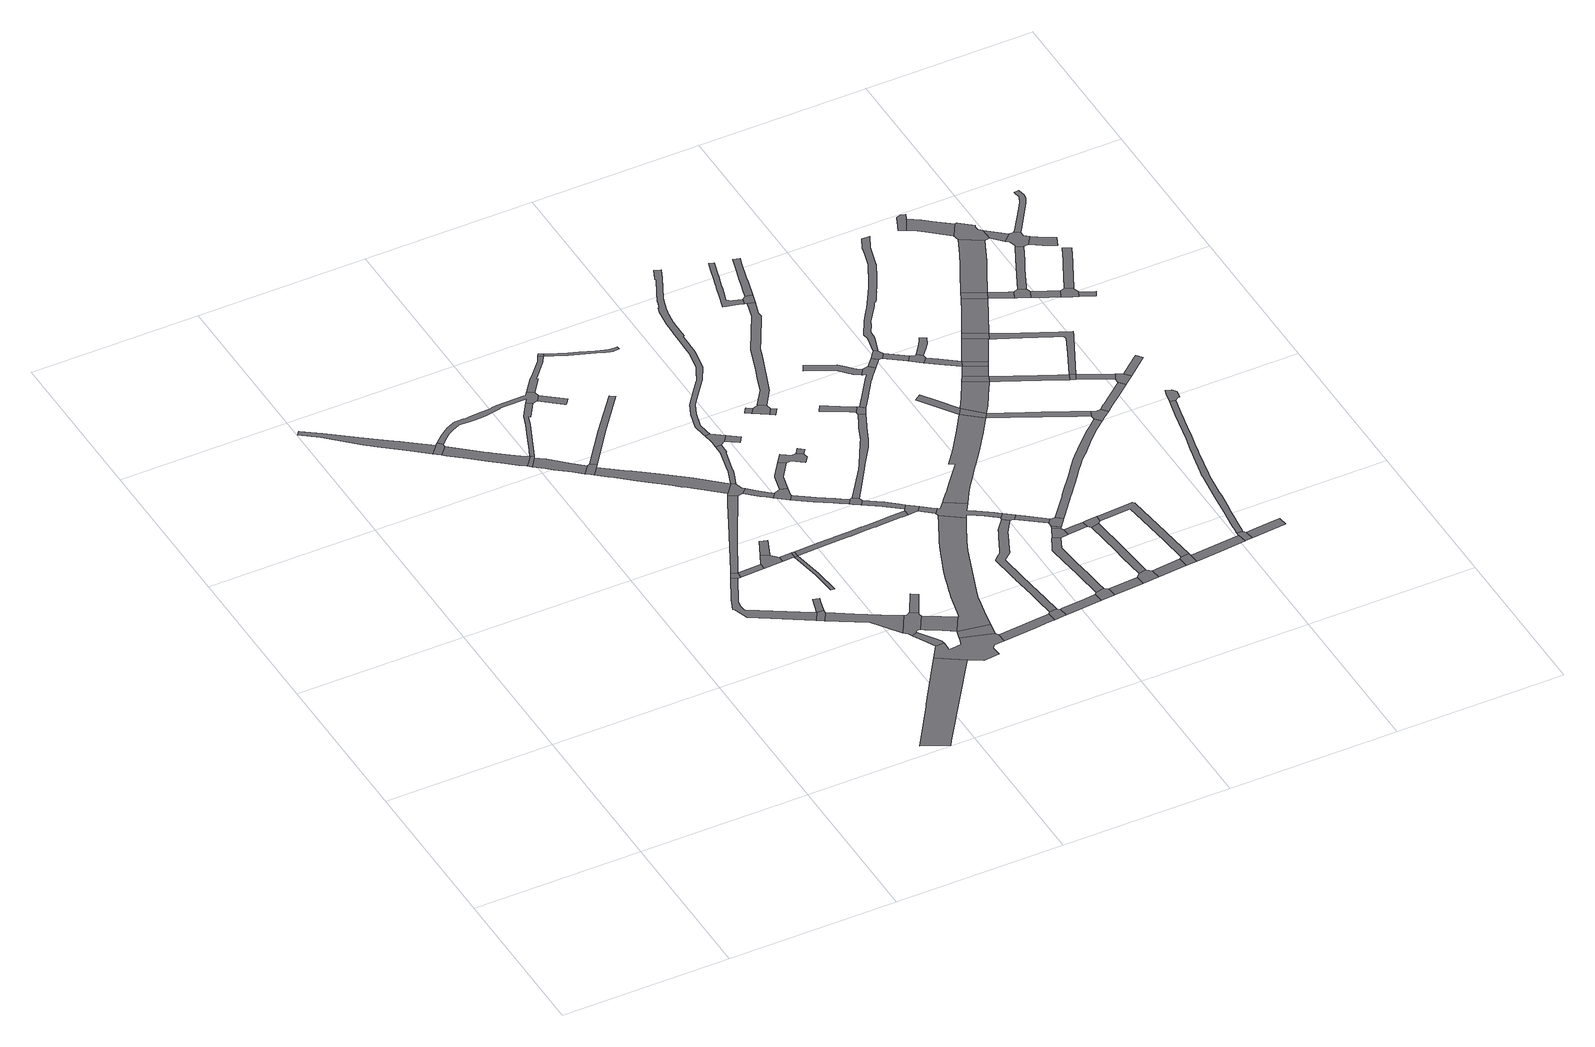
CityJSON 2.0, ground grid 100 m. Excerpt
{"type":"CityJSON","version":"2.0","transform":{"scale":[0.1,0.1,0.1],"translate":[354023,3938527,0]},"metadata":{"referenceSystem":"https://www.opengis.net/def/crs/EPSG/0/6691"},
"CityObjects":{
"road1":{"type":"Road","attributes":{"RoadStructureAttribute.sectionType":"1"},"geometry":[{"type":"MultiSurface","lod":"1","boundaries":[[[0,1,2,3,4,5,6,7,8,9,10,11,12,13,14,15]]]}]},
"road2":{"type":"Road","geometry":[{"type":"MultiSurface","lod":"1","boundaries":[[[15,14,16,17,18,19,20]]]}]},
"road3":{"type":"Road","attributes":{"RoadStructureAttribute.sectionType":"1"},"geometry":[{"type":"MultiSurface","lod":"1","boundaries":[[[21,22,23,24,25,26,27,28,29,30,31,32,33,17,16]]]}]},
"road4":{"type":"Road","geometry":[{"type":"MultiSurface","lod":"1","boundaries":[[[27,34,35,36,37,28]]]}]},
"road5":{"type":"Road","attributes":{"RoadStructureAttribute.sectionType":"1"},"geometry":[{"type":"MultiSurface","lod":"1","boundaries":[[[38,39,40,41,42,43,44,45,46,47,48,49,50,51]]]}]},
"road6":{"type":"Road","attributes":{"RoadStructureAttribute.sectionType":"1"},"geometry":[{"type":"MultiSurface","lod":"1","boundaries":[[[52,53,54,55,56,35,34,57,58,59,60]]]}]},
"road7":{"type":"Road","attributes":{"RoadStructureAttribute.sectionType":"1"},"geometry":[{"type":"MultiSurface","lod":"1","boundaries":[[[19,61,62,63,64,65,66,67,68,69,70,71,72,73,74,75,76,77,78,79,80,81,82,83,84,85,86,87,88,89,90,91,92,93,94,95,96,97,98,99,100,20]]]}]},
"road8":{"type":"Road","geometry":[{"type":"MultiSurface","lod":"1","boundaries":[[[43,101,102,103,44]]]}]},
"road9":{"type":"Road","attributes":{"RoadStructureAttribute.sectionType":"1"},"geometry":[{"type":"MultiSurface","lod":"1","boundaries":[[[104,105,106,107,108,109,110,111,112,113,114,115]]]}]},
"road10":{"type":"Road","geometry":[{"type":"MultiSurface","lod":"1","boundaries":[[[116,117,118,119,120,52,60]]]}]},
"road11":{"type":"Road","attributes":{"RoadStructureAttribute.sectionType":"1"},"geometry":[{"type":"MultiSurface","lod":"1","boundaries":[[[121,122,123,124,125,126,127,128,28,37,129,130,131,132,133,134,77,76]]]}]},
"road12":{"type":"Road","geometry":[{"type":"MultiSurface","lod":"1","boundaries":[[[50,135,136,137,138,139,51]]]}]},
"road13":{"type":"Road","attributes":{"RoadStructureAttribute.sectionType":"1"},"geometry":[{"type":"MultiSurface","lod":"1","boundaries":[[[101,140,141,142,143,102]]]}]},
"road14":{"type":"Road","attributes":{"RoadStructureAttribute.sectionType":"1"},"geometry":[{"type":"MultiSurface","lod":"1","boundaries":[[[139,144,145,146,51]]]}]},
"road15":{"type":"Road","geometry":[{"type":"MultiSurface","lod":"1","boundaries":[[[142,141,147,148,149,150]]]}]},
"road16":{"type":"Road","attributes":{"RoadStructureAttribute.sectionType":"1"},"geometry":[{"type":"MultiSurface","lod":"1","boundaries":[[[136,151,152,153,154,155,156,157,158,159,137]]]}]},
"road17":{"type":"Road","attributes":{"RoadStructureAttribute.sectionType":"1"},"geometry":[{"type":"MultiSurface","lod":"1","boundaries":[[[160,161,162,163,103,102,164,165,166,167]]]}]},
"road18":{"type":"Road","attributes":{"RoadStructureAttribute.sectionType":"1"},"geometry":[{"type":"MultiSurface","lod":"1","boundaries":[[[149,168,169,170,150]]]}]},
"road19":{"type":"Road","attributes":{"RoadStructureAttribute.sectionType":"1"},"geometry":[{"type":"MultiSurface","lod":"1","boundaries":[[[171,172,173,174,175,176,118,117,177,178,179,180,181,182,183,184,185,186,187,188,189,190]]]}]},
"road20":{"type":"Road","attributes":{"RoadStructureAttribute.sectionType":"1"},"geometry":[{"type":"MultiSurface","lod":"1","boundaries":[[[148,147,191,192,193]]]}]},
"road21":{"type":"Road","attributes":{"RoadStructureAttribute.sectionType":"1"},"geometry":[{"type":"MultiSurface","lod":"1","boundaries":[[[194,195,196,197,198,192]]]}]},
"road22":{"type":"Road","geometry":[{"type":"MultiSurface","lod":"1","boundaries":[[[199,200,201,202,79,78]]]}]},
"road23":{"type":"Road","attributes":{"RoadStructureAttribute.sectionType":"1"},"geometry":[{"type":"MultiSurface","lod":"1","boundaries":[[[203,204,205,206,207,120,119]]]}]},
"road24":{"type":"Road","geometry":[{"type":"MultiSurface","lod":"1","boundaries":[[[208,193,192,198,209]]]}]},
"road25":{"type":"Road","attributes":{"RoadStructureAttribute.sectionType":"1"},"geometry":[{"type":"MultiSurface","lod":"1","boundaries":[[[210,211,212,213,214,215,216,217,218]]]}]},
"road26":{"type":"Road","geometry":[{"type":"MultiSurface","lod":"1","boundaries":[[[219,220,221,222,223,224,225,226,227,228,229,155,154,230,210,218]]]}]},
"road27":{"type":"Road","attributes":{"RoadStructureAttribute.sectionType":"1"},"geometry":[{"type":"MultiSurface","lod":"1","boundaries":[[[231,232,233,234,81,80,235,236,237,238,239]]]}]},
"road28":{"type":"Road","geometry":[{"type":"MultiSurface","lod":"1","boundaries":[[[110,109,240,241,242,243,244,245,246,247,248,249,250,251,252,253,254,255,256,213,212]]]}]},
"road29":{"type":"Road","attributes":{"RoadStructureAttribute.sectionType":"1"},"geometry":[{"type":"MultiSurface","lod":"1","boundaries":[[[257,258,224,223,259,260,261,262]]]}]},
"road30":{"type":"Road","geometry":[{"type":"MultiSurface","lod":"1","boundaries":[[[263,264,265,266,267,190,189,160,167,268]]]}]},
"road31":{"type":"Road","attributes":{"RoadStructureAttribute.sectionType":"1"},"geometry":[{"type":"MultiSurface","lod":"1","boundaries":[[[269,270,271,227,226]]]}]},
"road32":{"type":"Road","geometry":[{"type":"MultiSurface","lod":"1","boundaries":[[[272,273,274,231,239]]]}]},
"road33":{"type":"Road","attributes":{"RoadStructureAttribute.sectionType":"1"},"geometry":[{"type":"MultiSurface","lod":"1","boundaries":[[[275,276,277,278,279,280,281,282,263,268]]]}]},
"road34":{"type":"Road","geometry":[{"type":"MultiSurface","lod":"1","boundaries":[[[283,284,249,248,285]]]}]},
"road35":{"type":"Road","attributes":{"RoadStructureAttribute.sectionType":"1"},"geometry":[{"type":"MultiSurface","lod":"1","boundaries":[[[267,286,287,288,289,290,291,292,293,294,295,296,297,190]]]}]},
"road36":{"type":"Road","geometry":[{"type":"MultiSurface","lod":"1","boundaries":[[[298,299,300,280,279,301,302]]]}]},
"road37":{"type":"Road","attributes":{"RoadStructureAttribute.sectionType":"1"},"geometry":[{"type":"MultiSurface","lod":"1","boundaries":[[[198,303,304,305,306,307,308,309,310,311,312,313,314,315,316,317,318,319,320,321,322,323,324,325,326,327,209]]]}]},
"road38":{"type":"Road","attributes":{"RoadStructureAttribute.sectionType":"1"},"geometry":[{"type":"MultiSurface","lod":"1","boundaries":[[[328,329,330,331,332,333,334,335,336,337,338,339,340,341,342,343,344,345,346,347,348,349,273,272]]]}]},
"road39":{"type":"Road","geometry":[{"type":"MultiSurface","lod":"1","boundaries":[[[350,351,352,353,293,292,354,355]]]}]},
"road40":{"type":"Road","attributes":{"RoadStructureAttribute.sectionType":"1"},"geometry":[{"type":"MultiSurface","lod":"1","boundaries":[[[356,357,358,359,360,361,362,363,364,300,299]]]}]},
"road41":{"type":"Road","attributes":{"RoadStructureAttribute.sectionType":"1"},"geometry":[{"type":"MultiSurface","lod":"1","boundaries":[[[365,366,367,368,369,370,302,301,371,372,373,374,375,376,377]]]}]},
"road42":{"type":"Road","attributes":{"RoadStructureAttribute.sectionType":"1"},"geometry":[{"type":"MultiSurface","lod":"1","boundaries":[[[354,378,379,355]]]}]},
"road43":{"type":"Road","attributes":{"RoadStructureAttribute.sectionType":"1"},"geometry":[{"type":"MultiSurface","lod":"1","boundaries":[[[380,381,382,383,384,385,386,387,388,247,246]]]}]},
"road44":{"type":"Road","attributes":{"RoadStructureAttribute.sectionType":"1"},"geometry":[{"type":"MultiSurface","lod":"1","boundaries":[[[283,285,389,390,391,392,393,394,395,396,397,398,399,400,401,402,403,404,405,406,407,408,409,410,411,412,413,414,415,416,417,418,419,420,421,422,423,424,425,426,427,428,257,262]]]}]},
"road45":{"type":"Road","geometry":[{"type":"MultiSurface","lod":"1","boundaries":[[[429,430,431,432,433,365,377]]]}]},
"road46":{"type":"Road","attributes":{"RoadStructureAttribute.sectionType":"1"},"geometry":[{"type":"MultiSurface","lod":"1","boundaries":[[[434,435,436,437,359,358,438,439,440]]]}]},
"road47":{"type":"Road","attributes":{"RoadStructureAttribute.sectionType":"1"},"geometry":[{"type":"MultiSurface","lod":"1","boundaries":[[[434,441,442,435]]]}]},
"road48":{"type":"Road","attributes":{"RoadStructureAttribute.sectionType":"1"},"geometry":[{"type":"MultiSurface","lod":"1","boundaries":[[[443,444,445,446,447,448,449,431,430]]]}]},
"road49":{"type":"Road","geometry":[{"type":"MultiSurface","lod":"1","boundaries":[[[383,450,451,452,453,384]]]}]},
"road50":{"type":"Road","attributes":{"RoadStructureAttribute.sectionType":"1"},"geometry":[{"type":"MultiSurface","lod":"1","boundaries":[[[454,455,456,457,458]]]}]},
"road51":{"type":"Road","geometry":[{"type":"MultiSurface","lod":"1","boundaries":[[[459,460,461,462,454,458,463]]]}]},
"road52":{"type":"Road","geometry":[{"type":"MultiSurface","lod":"1","boundaries":[[[446,445,316,315,464,465]]]}]},
"road53":{"type":"Road","attributes":{"RoadStructureAttribute.sectionType":"1"},"geometry":[{"type":"MultiSurface","lod":"1","boundaries":[[[466,467,468,469,470,471,472,473,474,475,476,477,478,479,480,481,482,483,484,485,486,487,488,489,490,491,492,493,494,495,496,497,351,350,498,499,500,501,502,503,504,505,506,507,508,509,510,511,512,513,514,515,516,517,518,519,520,521,522]]]}]},
"road54":{"type":"Road","attributes":{"RoadStructureAttribute.sectionType":"1"},"geometry":[{"type":"MultiSurface","lod":"1","boundaries":[[[523,524,525,459,463]]]}]},
"road55":{"type":"Road","attributes":{"RoadStructureAttribute.sectionType":"1"},"geometry":[{"type":"MultiSurface","lod":"1","boundaries":[[[464,526,527,528,465]]]}]},
"road56":{"type":"Road","attributes":{"RoadStructureAttribute.sectionType":"1"},"geometry":[{"type":"MultiSurface","lod":"1","boundaries":[[[529,530,451,450,531,532,533]]]}]},
"road57":{"type":"Road","attributes":{"RoadStructureAttribute.sectionType":"1"},"geometry":[{"type":"MultiSurface","lod":"1","boundaries":[[[534,535,536,537,538,539,540,541,542,543,544,545,546,547,548,549,550,551,453,452,552,553,554,555,556,557,558,559,560,561,562,563]]]}]},
"road58":{"type":"Road","attributes":{"RoadStructureAttribute.sectionType":"1"},"geometry":[{"type":"MultiSurface","lod":"1","boundaries":[[[564,565,566,567,568,569,570,571,572,573,574,575,576,577,578,579,580,581,582,583,584,585,433,432]]]}]},
"road59":{"type":"Road","geometry":[{"type":"MultiSurface","lod":"1","boundaries":[[[586,587,588,527,526,404,403,589,590,591,592,593,594,595,596,597,598,599,600,601,602]]]}]},
"road60":{"type":"Road","geometry":[{"type":"MultiSurface","lod":"1","boundaries":[[[603,604,605,533,532,606]]]}]},
"road61":{"type":"Road","attributes":{"RoadStructureAttribute.sectionType":"1"},"geometry":[{"type":"MultiSurface","lod":"1","boundaries":[[[604,607,608,609,610,611,612,613,614,615,616,617,618,619,620,621,605]]]}]},
"road62":{"type":"Road","attributes":{"RoadStructureAttribute.sectionType":"1"},"geometry":[{"type":"MultiSurface","lod":"1","boundaries":[[[622,623,624,625,626,627,628]]]}]},
"road63":{"type":"Road","attributes":{"RoadStructureAttribute.sectionType":"1"},"geometry":[{"type":"MultiSurface","lod":"1","boundaries":[[[629,630,631,632,633,634,635,636,637,638,639,640,641,642,643,644,461,460]]]}]},
"road64":{"type":"Road","geometry":[{"type":"MultiSurface","lod":"1","boundaries":[[[562,645,646,598,597,563]]]}]},
"road65":{"type":"Road","attributes":{"RoadStructureAttribute.sectionType":"1"},"geometry":[{"type":"MultiSurface","lod":"1","boundaries":[[[647,603,606,648]]]}]},
"road66":{"type":"Road","geometry":[{"type":"MultiSurface","lod":"1","boundaries":[[[576,575,649,650,651,652,622,628]]]}]},
"road67":{"type":"Road","attributes":{"RoadStructureAttribute.sectionType":"1"},"geometry":[{"type":"MultiSurface","lod":"1","boundaries":[[[645,653,654,655,656,646]]]}]},
"road68":{"type":"Road","geometry":[{"type":"MultiSurface","lod":"1","boundaries":[[[614,613,657,658,659,660]]]}]},
"road69":{"type":"Road","attributes":{"RoadStructureAttribute.sectionType":"1"},"geometry":[{"type":"MultiSurface","lod":"1","boundaries":[[[661,660,659,662]]]}]},
"road70":{"type":"Road","geometry":[{"type":"MultiSurface","lod":"1","boundaries":[[[663,664,665,655,654,661,662]]]}]},
"road71":{"type":"Road","attributes":{"RoadStructureAttribute.sectionType":"1"},"geometry":[{"type":"MultiSurface","lod":"1","boundaries":[[[666,667,668,669,670,671,672,673,674,675,587,586,676,677,678,679,680,681,682,683,684,685,686]]]}]},
"road72":{"type":"Road","geometry":[{"type":"MultiSurface","lod":"1","boundaries":[[[687,688,689,647,648,690]]]}]},
"road73":{"type":"Road","attributes":{"RoadStructureAttribute.sectionType":"1"},"geometry":[{"type":"MultiSurface","lod":"1","boundaries":[[[691,692,658,657,693,694]]]}]},
"road74":{"type":"Road","attributes":{"RoadStructureAttribute.sectionType":"1"},"geometry":[{"type":"MultiSurface","lod":"1","boundaries":[[[695,696,697,698,699,700,701,702,703,704,705,706,707,708,709,710]]]}]},
"road75":{"type":"Road","attributes":{"RoadStructureAttribute.sectionType":"1"},"geometry":[{"type":"MultiSurface","lod":"1","boundaries":[[[711,712,713,714,715,716,717,652,651,718,719,720,721,722,723,724,725,695,710]]]}]},
"road76":{"type":"Road","attributes":{"RoadStructureAttribute.sectionType":"1"},"geometry":[{"type":"MultiSurface","lod":"1","boundaries":[[[726,727,689,688,728,729,730,731]]]}]},
"road77":{"type":"Road","attributes":{"RoadStructureAttribute.sectionType":"1"},"geometry":[{"type":"MultiSurface","lod":"1","boundaries":[[[732,733,734,735,736,737,738,739,740,741,742,743,744,745,746,747,748,749,750,751,752,753,754,755,756,757,758,759,760]]]}]},
"road78":{"type":"Road","geometry":[{"type":"MultiSurface","lod":"1","boundaries":[[[761,638,637,762,763,764,748,747]]]}]},
"road79":{"type":"Road","geometry":[{"type":"MultiSurface","lod":"1","boundaries":[[[731,730,765,766,767,691,694]]]}]},
"road80":{"type":"Road","attributes":{"RoadStructureAttribute.sectionType":"1"},"geometry":[{"type":"MultiSurface","lod":"1","boundaries":[[[768,769,687,690]]]}]},
"road81":{"type":"Road","geometry":[{"type":"MultiSurface","lod":"1","boundaries":[[[770,771,725,724,772]]]}]},
"road82":{"type":"Road","attributes":{"RoadStructureAttribute.sectionType":"1"},"geometry":[{"type":"MultiSurface","lod":"1","boundaries":[[[773,774,775,776,777,686]]]}]},
"road83":{"type":"Road","attributes":{"RoadStructureAttribute.sectionType":"1"},"geometry":[{"type":"MultiSurface","lod":"1","boundaries":[[[778,779,780,781,782,783,784,764,763,785,786,787,788,789]]]}]},
"road84":{"type":"Road","attributes":{"RoadStructureAttribute.sectionType":"1"},"geometry":[{"type":"MultiSurface","lod":"1","boundaries":[[[790,791,792,793,794,795,796,797,798,799,800,801,802,766,765]]]}]},
"road85":{"type":"Road","geometry":[{"type":"MultiSurface","lod":"1","boundaries":[[[796,795,769,768,803,804]]]}]},
"road86":{"type":"Road","geometry":[{"type":"MultiSurface","lod":"1","boundaries":[[[805,806,770,772,807,808,809,810,811]]]}]},
"road87":{"type":"Road","geometry":[{"type":"MultiSurface","lod":"1","boundaries":[[[773,686,685,812]]]}]},
"road88":{"type":"Road","attributes":{"RoadStructureAttribute.sectionType":"1"},"geometry":[{"type":"MultiSurface","lod":"1","boundaries":[[[813,814,808,807]]]}]},
"road89":{"type":"Road","attributes":{"RoadStructureAttribute.sectionType":"1"},"geometry":[{"type":"MultiSurface","lod":"1","boundaries":[[[663,815,816,817,818,819,820,821,822,823,824,825,826,827,828,829,830,831,832,833,834,835,836,837,838,839,840,841,842,843,844,664]]]}]},
"road90":{"type":"Road","geometry":[{"type":"MultiSurface","lod":"1","boundaries":[[[845,846,847,848,814,813,849]]]}]},
"road91":{"type":"Road","attributes":{"RoadStructureAttribute.sectionType":"1"},"geometry":[{"type":"MultiSurface","lod":"1","boundaries":[[[812,850,851,852,853,854,855,856,857,858,859,860,773]]]}]},
"road92":{"type":"Road","attributes":{"RoadStructureAttribute.sectionType":"1"},"geometry":[{"type":"MultiSurface","lod":"1","boundaries":[[[803,861,862,863,864,804]]]}]},
"road93":{"type":"Road","attributes":{"RoadStructureAttribute.sectionType":"1"},"geometry":[{"type":"MultiSurface","lod":"1","boundaries":[[[849,865,866,867,868,845]]]}]},
"road94":{"type":"Road","geometry":[{"type":"MultiSurface","lod":"1","boundaries":[[[869,870,871,872,873,874,847,846]]]}]},
"road95":{"type":"Road","geometry":[{"type":"MultiSurface","lod":"1","boundaries":[[[875,876,877,854,853,878,879]]]}]},
"road96":{"type":"Road","attributes":{"RoadStructureAttribute.sectionType":"1"},"geometry":[{"type":"MultiSurface","lod":"1","boundaries":[[[685,880,881,882,883,884,885,886,887,888,889,890,891,812]]]}]},
"road97":{"type":"Road","attributes":{"RoadStructureAttribute.sectionType":"1"},"geometry":[{"type":"MultiSurface","lod":"1","boundaries":[[[892,893,894,895,866,896,897,898,875,879]]]}]},
"road98":{"type":"Road","geometry":[{"type":"MultiSurface","lod":"1","boundaries":[[[899,867,866,895]]]}]},
"road99":{"type":"Road","attributes":{"RoadStructureAttribute.sectionType":"1"},"geometry":[{"type":"MultiSurface","lod":"1","boundaries":[[[900,901,902,903,904,905,906,907,908,909,910,911,912,913,914,915,916,917,918,919,920,921,922,923,924,925,926,927,928,929,930,931,932,933,805,811]]]}]},
"road100":{"type":"Road","geometry":[{"type":"MultiSurface","lod":"1","boundaries":[[[862,934,935,936,937,938,863]]]}]},
"road101":{"type":"Road","attributes":{"RoadStructureAttribute.sectionType":"1"},"geometry":[{"type":"MultiSurface","lod":"1","boundaries":[[[939,940,941,867,899,942,943,944,945,946]]]}]},
"road102":{"type":"Road","attributes":{"RoadStructureAttribute.sectionType":"1"},"geometry":[{"type":"MultiSurface","lod":"1","boundaries":[[[947,948,878,853,949,950,951,952,953]]]}]},
"road103":{"type":"Road","attributes":{"RoadStructureAttribute.sectionType":"1"},"geometry":[{"type":"MultiSurface","lod":"1","boundaries":[[[954,955,936,935,956,957]]]}]},
"road104":{"type":"Road","geometry":[{"type":"MultiSurface","lod":"1","boundaries":[[[945,958,959,960,961,946]]]}]},
"road105":{"type":"Road","geometry":[{"type":"MultiSurface","lod":"1","boundaries":[[[883,830,829,962,963,964,965,966,884]]]}]},
"road106":{"type":"Road","attributes":{"RoadStructureAttribute.sectionType":"1"},"geometry":[{"type":"MultiSurface","lod":"1","boundaries":[[[967,968,969,970,971,972,973,974,975,976,977,978,979,980,981,938,937,982,983,984,985,986,987,988,989,990,991,992,993,994,995,996,997,998,999,1000,1001]]]}]},
"road107":{"type":"Road","attributes":{"RoadStructureAttribute.sectionType":"1"},"geometry":[{"type":"MultiSurface","lod":"1","boundaries":[[[1002,1003,1004,1005,1006,960,959]]]}]},
"road108":{"type":"Road","geometry":[{"type":"MultiSurface","lod":"1","boundaries":[[[1007,1008,952,1009,1010,1011]]]}]},
"road109":{"type":"Road","attributes":{"RoadStructureAttribute.sectionType":"1"},"geometry":[{"type":"MultiSurface","lod":"1","boundaries":[[[1012,1013,1014,965,964,1015,1016,1017,1018]]]}]},
"road110":{"type":"Road","attributes":{"RoadStructureAttribute.sectionType":"1"},"geometry":[{"type":"MultiSurface","lod":"1","boundaries":[[[958,1019,1020,1021,1022,1023,1024,1008,1007,1025,1026,1027,1028,1029,1030,959]]]}]},
"road111":{"type":"Road","attributes":{"RoadStructureAttribute.sectionType":"1"},"geometry":[{"type":"MultiSurface","lod":"1","boundaries":[[[1031,1007,1011,1032,1033,1034]]]}]},
"road112":{"type":"Road","geometry":[{"type":"MultiSurface","lod":"1","boundaries":[[[1002,1035,1036,1037,1003]]]}]},
"road113":{"type":"Road","geometry":[{"type":"MultiSurface","lod":"1","boundaries":[[[1017,1038,1039,1040,1041,1042,1034,1033,1018]]]}]},
"road114":{"type":"Road","attributes":{"RoadStructureAttribute.sectionType":"1"},"geometry":[{"type":"MultiSurface","lod":"1","boundaries":[[[1043,1044,1045,1046,1047,1048,1049,1035,1002]]]}]},
"road115":{"type":"Road","geometry":[{"type":"MultiSurface","lod":"1","boundaries":[[[1050,1051,1052,1053,1054,1055,1056]]]}]},
"road116":{"type":"Road","attributes":{"RoadStructureAttribute.sectionType":"1"},"geometry":[{"type":"MultiSurface","lod":"1","boundaries":[[[1035,1057,1058,1059,1060,1061,1062,1063,1064,1065,1066,1067,1068,1036]]]}]},
"road117":{"type":"Road","geometry":[{"type":"MultiSurface","lod":"1","boundaries":[[[1069,967,1001,1070,1071,1072,1073,1074]]]}]},
"road118":{"type":"Road","geometry":[{"type":"MultiSurface","lod":"1","boundaries":[[[1046,1045,1075,1076,1077,1078,1079,1080]]]}]},
"road119":{"type":"Road","geometry":[{"type":"MultiSurface","lod":"1","boundaries":[[[1081,1082,1041,1040,1083,1084,1085,1086]]]}]},
"road120":{"type":"Road","attributes":{"RoadStructureAttribute.sectionType":"1"},"geometry":[{"type":"MultiSurface","lod":"1","boundaries":[[[1087,1088,1089,1090,1091,1092,1093,1094,1095,1096,1053,1052]]]}]},
"road121":{"type":"Road","attributes":{"RoadStructureAttribute.sectionType":"1"},"geometry":[{"type":"MultiSurface","lod":"1","boundaries":[[[1097,1098,1099,1100,1101,1102,1078,1077]]]}]},
"road122":{"type":"Road","attributes":{"RoadStructureAttribute.sectionType":"1"},"geometry":[{"type":"MultiSurface","lod":"1","boundaries":[[[1079,1103,1104,1105,1106,1107,1108,1109,1110,1111,1112,1080]]]}]},
"road123":{"type":"Road","geometry":[{"type":"MultiSurface","lod":"1","boundaries":[[[1113,1093,1092,1061,1060,1114,1115,1116,1117,1118,1119,1120,1121,1122,1123,1124,1125,1126,1127,1128,1129]]]}]},
"road124":{"type":"Road","geometry":[{"type":"MultiSurface","lod":"1","boundaries":[[[1130,1131,1132,1133,1134,1135,1136,1137,1100,1099]]]}]},
"road125":{"type":"Road","attributes":{"RoadStructureAttribute.sectionType":"1"},"geometry":[{"type":"MultiSurface","lod":"1","boundaries":[[[1138,1139,1140,1141,1133,1132]]]}]},
"road126":{"type":"Road","attributes":{"RoadStructureAttribute.sectionType":"1"},"geometry":[{"type":"MultiSurface","lod":"1","boundaries":[[[1142,1143,1116,1115,1144]]]}]},
"road127":{"type":"Road","geometry":[{"type":"MultiSurface","lod":"1","boundaries":[[[1145,1146,1147,1148,1149,1150,1142,1144,1151,1152,1108,1107]]]}]},
"road128":{"type":"Road","attributes":{"RoadStructureAttribute.sectionType":"1"},"geometry":[{"type":"MultiSurface","lod":"1","boundaries":[[[1153,1154,1155,1156,1157,1158,1159,1160,1161,1136,1135]]]}]},
"road129":{"type":"Road","attributes":{"RoadStructureAttribute.sectionType":"1"},"geometry":[{"type":"MultiSurface","lod":"1","boundaries":[[[1162,1163,1164,1165,1146,1145,1166,1167,1168,1169,1170,1171]]]}]},
"road130":{"type":"Road","attributes":{"RoadStructureAttribute.sectionType":"1"},"geometry":[{"type":"MultiSurface","lod":"1","boundaries":[[[1149,1172,1173,1174,1175,1176,1177,1178,1179,1180,1181,1182,1150]]]}]}
},
"vertices":[
[494,3557,0],[457,3585,0],[452,3589,0],[406,3624,0],[280,3718,0],[240,3748,0],[125,3834,0],[24,3909,0],[5,3884,0],[106,3808,0],[274,3651,0],[335,3601,0],[438,3516,0],[489,3474,0],[564,3412,0],[611,3468,0],
[601,3382,0],[648,3437,0],[648,3452,0],[648,3456,0],[626,3482,0],
[622,3365,0],[709,3293,0],[754,3256,0],[797,3221,0],[865,3164,0],[924,3116,0],[958,3089,0],[1009,3151,0],[964,3182,0],[918,3213,0],[842,3273,0],[831,3283,0],[807,3303,0],
[978,3072,0],[1024,3132,0],[1026,3137,0],[1029,3142,0],
[1733,1315,0],[1420,1505,0],[1417,1513,0],[1415,1540,0],[1421,1575,0],[1509,1750,0],[1477,1767,0],[1398,1614,0],[1364,1535,0],[1373,1532,0],[1402,1441,0],[1511,1373,0],[1713,1249,0],[1748,1306,0],
[1239,2943,0],[1189,2986,0],[1173,3001,0],[1074,3093,0],[1066,3100,0],[1035,3025,0],[1069,2997,0],[1147,2933,0],[1197,2892,0],
[692,3495,0],[718,3516,0],[752,3537,0],[799,3558,0],[838,3556,0],[850,3556,0],[876,3556,0],[893,3556,0],[942,3557,0],[957,3559,0],[1051,3573,0],[1051,3578,0],[1053,3578,0],[1084,3579,0],[1215,3582,0],[1196,3555,0],[1227,3533,0],[1257,3538,0],[1281,3576,0],[1277,3606,0],[1243,3633,0],[1224,3609,0],[1214,3609,0],[1050,3607,0],[1022,3603,0],[1013,3601,0],[963,3598,0],[946,3597,0],[884,3591,0],[871,3590,0],[863,3590,0],[855,3590,0],[841,3591,0],[816,3591,0],[790,3592,0],[757,3578,0],[742,3570,0],[736,3568,0],[698,3543,0],[673,3522,0],
[1527,1749,0],[1529,1788,0],[1496,1804,0],
[1859,4,0],[1882,37,0],[2111,364,0],[2244,553,0],[2256,569,0],[2267,585,0],[2119,684,0],[1934,409,0],[1906,366,0],[1896,351,0],[1824,243,0],[1713,76,0],
[1225,2869,0],[1237,2859,0],[1275,2905,0],[1293,2929,0],[1258,2949,0],
[1148,3484,0],[1135,3465,0],[1122,3428,0],[1110,3395,0],[1084,3331,0],[1051,3254,0],[1042,3232,0],[1012,3160,0],[1057,3207,0],[1068,3232,0],[1134,3386,0],[1148,3430,0],[1154,3448,0],[1165,3441,0],
[1733,1237,0],[1752,1225,0],[1787,1283,0],[1787,1290,0],[1788,1301,0],
[1558,1750,0],[1672,1756,0],[1670,1794,0],[1540,1789,0],
[1808,1383,0],[1814,1400,0],[1780,1411,0],
[1785,1761,0],[1783,1798,0],[1751,1837,0],[1703,1860,0],
[1960,1101,0],[2001,1040,0],[2017,1018,0],[2070,943,0],[2143,1069,0],[2037,1130,0],[2032,1133,0],[1975,1166,0],[1913,1202,0],
[1781,2375,0],[1750,2315,0],[1680,2172,0],[1508,1826,0],[1657,2036,0],[1707,2127,0],[1784,2270,0],[1828,2351,0],
[1753,1846,0],[1795,1951,0],[1753,1964,0],
[1689,2594,0],[1548,2705,0],[1428,2795,0],[1393,2819,0],[1352,2850,0],[1292,2894,0],[1295,2812,0],[1306,2802,0],[1376,2745,0],[1417,2710,0],[1480,2658,0],[1518,2627,0],[1519,2625,0],[1565,2587,0],[1600,2557,0],[1612,2547,0],[1681,2487,0],[1734,2442,0],[1790,2393,0],[1840,2455,0],
[1841,1764,0],[1858,1762,0],[1857,1802,0],
[1888,1582,0],[1899,1434,0],[1922,1434,0],[1908,1586,0],[1878,1765,0],
[1373,3447,0],[1379,3442,0],[1384,3448,0],[1407,3478,0],
[1454,3145,0],[1640,3377,0],[1614,3397,0],[1427,3170,0],[1268,2962,0],
[1864,1802,0],[1877,1802,0],
[2107,897,0],[2138,837,0],[2173,766,0],[2225,766,0],[2225,770,0],[2221,787,0],[2203,815,0],[2158,885,0],[2137,913,0],
[2137,918,0],[2142,922,0],[2154,927,0],[2162,926,0],[2164,924,0],[2223,1022,0],[2219,1042,0],[2223,1049,0],[2179,1072,0],[2164,1066,0],[2154,1063,0],[2094,921,0],
[1432,3862,0],[1412,3826,0],[1341,3749,0],[1309,3715,0],[1346,3697,0],[1338,3704,0],[1349,3716,0],[1434,3810,0],[1457,3848,0],
[2344,540,0],[2441,549,0],[2441,555,0],[2436,609,0],[2452,629,0],[2468,631,0],[2515,635,0],[2510,690,0],[2502,711,0],[2316,767,0],[2313,757,0],[2300,714,0],[2250,709,0],[2225,706,0],[2223,709,0],[2223,718,0],[2225,748,0],
[2390,923,0],[2311,970,0],[2188,910,0],[2230,885,0],[2303,840,0],[2331,823,0],
[1890,2385,0],[1877,2398,0],[1874,2409,0],[1864,2437,0],[1867,2446,0],[1861,2355,0],
[2294,1186,0],[2256,1211,0],[2186,1084,0],
[1459,3847,0],[1467,3866,0],[1442,3880,0],
[1918,2303,0],[1932,2292,0],[1935,2289,0],[1960,2270,0],[1986,2249,0],[2010,2279,0],[1943,2334,0],[1920,2356,0],
[2331,817,0],[2330,815,0],[2515,786,0],
[1891,2511,0],[1903,2546,0],[1905,2554,0],[1909,2570,0],[1940,2699,0],[1947,2697,0],[1948,2764,0],[1914,2764,0],[1914,2740,0],[1913,2702,0],[1880,2568,0],[1877,2553,0],
[2079,2224,0],[2092,2281,0],[2048,2292,0],[2057,2191,0],[2079,2222,0],
[1923,1767,0],[2035,1772,0],[2118,1776,0],[2177,1776,0],[2208,1777,0],[2275,1780,0],[2342,1783,0],[2349,1783,0],[2356,1783,0],[2369,1784,0],[2513,1790,0],[2518,1790,0],[2552,1791,0],[2551,1827,0],[2473,1824,0],[2388,1821,0],[2348,1820,0],[2290,1817,0],[2285,1817,0],[2207,1814,0],[2120,1811,0],[2118,1811,0],[2080,1810,0],[2028,1808,0],[1901,1803,0],
[1508,3826,0],[1579,3795,0],[1634,3773,0],[1718,3741,0],[1764,3724,0],[1787,3716,0],[1799,3713,0],[1804,3713,0],[1810,3712,0],[1826,3713,0],[1841,3715,0],[1839,3735,0],[1824,3733,0],[1812,3733,0],[1810,3732,0],[1803,3733,0],[1792,3736,0],[1771,3743,0],[1725,3759,0],[1641,3791,0],[1587,3814,0],[1491,3855,0],
[1935,2871,0],[1906,2867,0],[1913,2813,0],[1915,2801,0],[1976,2780,0],[2005,2820,0],
[2114,2377,0],[2127,2393,0],[2182,2469,0],[2145,2496,0],[2119,2461,0],[2113,2452,0],[2079,2406,0],[2073,2396,0],[2068,2375,0],
[2338,2045,0],[2299,2073,0],[2273,2091,0],[2185,2145,0],[2161,2162,0],[2083,2219,0],[2108,2155,0],[2134,2137,0],[2161,2118,0],[2250,2061,0],[2251,2060,0],[2275,2043,0],[2317,2015,0],
[2045,2734,0],[2072,2771,0],
[2711,651,0],[2797,659,0],[2799,659,0],[2831,662,0],[2827,718,0],[2800,716,0],[2798,716,0],[2745,711,0],[2625,700,0],
[2521,821,0],[2533,894,0],[2533,897,0],[2548,963,0],[2561,1020,0],[2592,1107,0],[2618,1182,0],[2659,1291,0],[2691,1378,0],[2725,1455,0],[2737,1480,0],[2764,1535,0],[2809,1619,0],[2811,1623,0],[2812,1625,0],[2691,1712,0],[2684,1697,0],[2668,1665,0],[2661,1649,0],[2644,1617,0],[2621,1571,0],[2598,1524,0],[2577,1479,0],[2576,1478,0],[2556,1430,0],[2536,1383,0],[2517,1335,0],[2499,1287,0],[2482,1239,0],[2474,1213,0],[2469,1198,0],[2467,1189,0],[2452,1145,0],[2451,1140,0],[2447,1125,0],[2437,1091,0],[2424,1042,0],[2412,991,0],[2401,941,0],[2396,919,0],
[2336,2002,0],[2370,1978,0],[2391,2008,0],[2387,2032,0],[2356,2050,0],
[2298,2492,0],[2266,2516,0],[2236,2512,0],[2185,2550,0],[2212,2473,0],[2275,2425,0],[2302,2462,0],
[2321,2523,0],[2289,2547,0],
[2465,1914,0],[2483,1901,0],[2559,1841,0],[2577,1871,0],[2550,1895,0],[2488,1942,0],[2484,1945,0],
[2903,668,0],[2898,726,0],[2883,738,0],[2838,730,0],
[2236,2951,0],[2204,2972,0],[2198,2964,0],[2181,2939,0],[2213,2918,0],
[2319,2907,0],[2312,2937,0],[2271,2965,0],[2265,2957,0],[2291,2865,0],
[2611,1793,0],[2636,1824,0],
[2307,4202,0],[2280,4140,0],[2279,4138,0],[2276,4131,0],[2281,4129,0],[2233,4029,0],[2204,3971,0],[2198,3949,0],[2191,3927,0],[2188,3916,0],[2182,3919,0],[2171,3884,0],[2157,3776,0],[2156,3709,0],[2156,3704,0],[2154,3633,0],[2154,3616,0],[2152,3554,0],[2151,3509,0],[2130,3390,0],[2115,3364,0],[2083,3295,0],[2077,3287,0],[2003,3194,0],[1992,3180,0],[1965,3146,0],[1962,3143,0],[1957,3136,0],[1922,3059,0],[1908,3005,0],[1896,2959,0],[1905,2879,0],[1932,2901,0],[1925,2957,0],[1949,3049,0],[1980,3118,0],[2012,3159,0],[2103,3274,0],[2107,3279,0],[2162,3378,0],[2174,3446,0],[2186,3506,0],[2188,3616,0],[2189,3651,0],[2195,3649,0],[2196,3725,0],[2197,3771,0],[2197,3773,0],[2197,3775,0],[2207,3845,0],[2209,3862,0],[2215,3888,0],[2223,3916,0],[2236,3958,0],[2244,3975,0],[2316,4123,0],[2344,4186,0],
[2296,2861,0],[2318,2847,0],[2346,2889,0],
[2687,1731,0],[2712,1763,0],[2685,1785,0],
[3033,738,0],[2916,727,0],[2913,669,0],[3124,687,0],[3119,746,0],
[2916,1456,0],[2905,1434,0],[2890,1404,0],[2841,1300,0],[2830,1281,0],[2807,1263,0],[2806,1262,0],[2805,1261,0],[2787,1242,0],[2800,1096,0],[2800,1091,0],[2802,1074,0],[2804,1056,0],[2804,1055,0],[2821,903,0],[2826,851,0],[2826,849,0],[2828,837,0],[2872,838,0],[2871,853,0],[2865,904,0],[2848,1064,0],[2832,1220,0],[2880,1262,0],[2914,1336,0],[2940,1393,0],[2950,1414,0],[2975,1452,0],[3006,1497,0],[2973,1525,0],
[2437,2106,0],[2521,2230,0],[2542,2262,0],[2624,2380,0],[2635,2396,0],[2652,2430,0],[2654,2436,0],[2695,2530,0],[2696,2532,0],[2700,2540,0],[2721,2583,0],[2743,2628,0],[2706,2646,0],[2671,2575,0],[2658,2548,0],[2618,2453,0],[2610,2439,0],[2553,2337,0],[2526,2294,0],[2516,2278,0],[2497,2245,0],[2388,2094,0],
[2874,1726,0],[2762,1794,0],[2724,1753,0],[2820,1638,0],[2825,1646,0],[2835,1639,0],[2904,1591,0],[2925,1576,0],[2935,1570,0],[2941,1565,0],[2950,1558,0],[2974,1539,0],[2997,1568,0],[2978,1583,0],[2964,1594,0],[2883,1649,0],[2844,1677,0],
[3203,754,0],[3181,769,0],[3132,757,0],[3208,694,0],
[3176,820,0],[3166,921,0],[3162,962,0],[3154,1042,0],[3142,1157,0],[3141,1167,0],[3176,1244,0],[3135,1264,0],[3133,1262,0],[3103,1202,0],[3090,1174,0],[3101,1059,0],[3113,944,0],[3119,885,0],[3128,793,0],
[2727,2702,0],[2706,2715,0],[2596,2781,0],[2558,2803,0],[2537,2765,0],[2679,2682,0],[2706,2666,0],
[2384,3042,0],[2411,3117,0],[2460,3250,0],[2488,3327,0],[2501,3364,0],[2536,3427,0],[2632,3603,0],[2631,3631,0],[2658,3718,0],[2617,3729,0],[2588,3625,0],[2523,3508,0],[2455,3384,0],[2398,3224,0],[2367,3140,0],[2340,3065,0],
[3031,1493,0],[3054,1522,0],
[3382,767,0],[3387,709,0],
[2758,2658,0],[2765,2670,0],[2768,2675,0],[2740,2695,0],
[3072,1461,0],[3177,1381,0],[3199,1409,0],[3095,1490,0],
[3224,1249,0],[3220,1294,0],[3214,1314,0],[3170,1335,0],
[3180,1355,0],[3220,1322,0],
[3265,1377,0],[3230,1406,0],[3207,1403,0],
[3106,2284,0],[3010,2150,0],[2938,2061,0],[2967,2040,0],[2956,2028,0],[2867,1920,0],[2814,1855,0],[2812,1853,0],[2810,1851,0],[2772,1807,0],[2876,1730,0],[2918,1795,0],[2946,1840,0],[2994,1902,0],[3048,1974,0],[3054,1981,0],[3122,2066,0],[3221,2204,0],[3265,2270,0],[3288,2303,0],[3179,2393,0],
[3478,777,0],[3450,800,0],[3406,791,0],[3483,717,0],
[3341,1303,0],[3281,1299,0],[3279,1254,0],[3345,1261,0],
[2898,2963,0],[2872,2980,0],[2868,2983,0],[2828,3029,0],[2825,3031,0],[2819,3039,0],[2801,3059,0],[2637,3138,0],[2617,3097,0],[2773,3022,0],[2820,2969,0],[2825,2964,0],[2827,2962,0],[2838,2949,0],[2860,2935,0],[2875,2926,0],
[2883,2921,0],[2899,2911,0],[2875,2883,0],[2873,2880,0],[2862,2863,0],[2825,2812,0],[2823,2810,0],[2822,2752,0],[2824,2755,0],[2900,2863,0],[2901,2863,0],[2904,2868,0],[2923,2890,0],[2968,2942,0],[2938,2968,0],
[3385,1015,0],[3391,945,0],[3435,970,0],[3431,1019,0],[3411,1256,0],[3363,1244,0],
[2584,4100,0],[2570,4049,0],[2564,4031,0],[2563,4026,0],[2537,3938,0],[2535,3929,0],[2533,3923,0],[2525,3896,0],[2516,3864,0],[2512,3852,0],[2494,3789,0],[2488,3765,0],[2508,3759,0],[2537,3751,0],[2571,3742,0],[2600,3734,0],[2611,3769,0],[2561,3784,0],[2547,3788,0],[2530,3809,0],[2544,3856,0],[2559,3907,0],[2561,3914,0],[2563,3923,0],[2586,3997,0],[2591,4016,0],[2614,4093,0],[2618,4107,0],[2589,4115,0],
[2605,3733,0],[2667,3751,0],[2673,3776,0],[2633,3787,0],
[3425,1271,0],[3428,1310,0],[3360,1305,0],
[3657,732,0],[3652,793,0],
[2982,3020,0],[2977,3014,0],[3013,2995,0],
[3206,2436,0],[3121,2559,0],[3069,2634,0],[3031,2608,0],[3086,2528,0],
[2693,3999,0],[2690,3990,0],[2670,3921,0],[2667,3912,0],[2659,3879,0],[2648,3839,0],[2635,3795,0],[2702,3883,0],[2712,3921,0],[2745,4039,0],[2755,4073,0],[2718,4084,0],
[3466,1274,0],[3614,1283,0],[3627,1173,0],[3643,1030,0],[3650,968,0],[3668,807,0],[3715,813,0],[3700,942,0],[3690,1030,0],[3666,1236,0],[3657,1315,0],[3649,1326,0],[3455,1312,0],
[3722,737,0],[3717,793,0],
[3022,3071,0],[3010,3056,0],[3034,2995,0],[3057,3027,0],[3045,3051,0],[3042,3057,0],[3044,3063,0],
[3310,2336,0],
[3145,2910,0],[3170,2943,0],
[3283,1399,0],[3386,1524,0],[3391,1531,0],[3493,1656,0],[3512,1679,0],[3525,1695,0],[3545,1718,0],[3560,1738,0],[3571,1751,0],[3599,1778,0],[3619,1798,0],[3682,1866,0],[3759,1940,0],[3762,1943,0],[3821,1992,0],[3793,2026,0],[3748,1987,0],[3706,1952,0],[3647,1896,0],[3631,1880,0],[3558,1804,0],[3538,1782,0],[3505,1742,0],[3476,1707,0],[3464,1692,0],[3446,1670,0],[3376,1585,0],[3349,1551,0],[3344,1544,0],[3285,1473,0],
[3240,2889,0],[3239,2913,0],[3208,2938,0],[3203,2932,0],[3213,2859,0],
[3343,2385,0],[3419,2513,0],[3435,2540,0],[3444,2558,0],[3318,2627,0],[3306,2605,0],[3295,2584,0],[3263,2530,0],[3256,2518,0],[3248,2504,0],[3232,2478,0],
[3873,750,0],[4028,764,0],[4017,819,0],[3943,812,0],
[3281,2808,0],[3376,2736,0],[3395,2774,0],[3293,2850,0],
[3275,2955,0],[3301,2987,0],[3323,3033,0],[3287,3050,0],[3275,3028,0],[3259,3003,0],
[3339,2665,0],[3335,2657,0],[3325,2640,0],[3465,2599,0],[3462,2600,0],
[3524,2187,0],[3556,2171,0],[3724,2088,0],[3789,2056,0],[3806,2092,0],[3754,2117,0],[3712,2138,0],[3583,2203,0],[3573,2207,0],[3541,2222,0],[3497,2245,0],[3398,2293,0],
[3483,2639,0],[3490,2652,0],[3496,2663,0],[3502,2675,0],[3371,2725,0],[3359,2703,0],[3357,2699,0],
[3517,2706,0],
[3080,3163,0],[3081,3170,0],[3083,3215,0],[3107,3257,0],[3124,3290,0],[3188,3380,0],[3197,3393,0],[3215,3425,0],[3222,3421,0],[3234,3439,0],[3257,3480,0],[3264,3491,0],[3267,3497,0],[3285,3528,0],[3318,3593,0],[3320,3596,0],[3368,3692,0],[3370,3698,0],[3407,3833,0],[3447,3914,0],[3400,3913,0],[3368,3847,0],[3355,3798,0],[3332,3714,0],[3261,3573,0],[3248,3547,0],[3222,3506,0],[3219,3501,0],[3156,3399,0],[3136,3369,0],[3124,3352,0],[3095,3309,0],[3039,3212,0],[3044,3173,0],
[4032,765,0],[4072,769,0],[4067,824,0],[4053,838,0],[4019,841,0],
[3471,2919,0],[3450,2880,0],[3409,2799,0],[3522,2715,0],[3575,2817,0],[3602,2868,0],[3604,2872,0],[3481,2939,0],
[3794,2437,0],[3699,2484,0],[3496,2532,0],[3692,2439,0],[3764,2405,0],[3829,2374,0],[3847,2411,0],
[4207,837,0],[4133,830,0],[4282,788,0],[4277,843,0],
[3609,2870,0],[3628,2911,0],[3504,2981,0],[3488,2953,0],
[3850,2015,0],[3855,2018,0],[3889,2046,0],[3858,2079,0],[3837,2077,0],
[4213,1967,0],[4199,1904,0],[4188,1855,0],[4173,1792,0],[4147,1657,0],[4127,1571,0],[4116,1526,0],[4111,1505,0],[4085,1382,0],[4079,1350,0],[4077,1339,0],[4055,1158,0],[4041,1034,0],[4026,905,0],[4023,872,0],[4056,869,0],[4061,905,0],[4069,958,0],[4077,1035,0],[4078,1048,0],[4092,1153,0],[4095,1192,0],[4111,1323,0],[4112,1326,0],[4115,1343,0],[4150,1518,0],[4156,1545,0],[4163,1576,0],[4181,1657,0],[4197,1737,0],[4206,1785,0],[4213,1816,0],[4216,1830,0],[4227,1879,0],[4245,1960,0],
[3759,3169,0],[3634,3232,0],[3586,3136,0],[3558,3082,0],[3526,3020,0],
[3878,2398,0],[3847,2412,0],[3848,2365,0],[3853,2363,0],[3859,2360,0],
[3955,2159,0],[3896,2111,0],[3889,2105,0],[3930,2081,0],[3985,2126,0],[4076,2200,0],[4047,2235,0],
[3645,2853,0],[3770,2796,0],[3918,2728,0],[3970,2704,0],[3974,2684,0],[3923,2575,0],[3943,2531,0],[4010,2667,0],[4019,2685,0],[4031,2716,0],[3965,2748,0],[3783,2836,0],
[3905,2384,0],[3982,2300,0],[4046,2268,0],[4064,2303,0],
[3781,3213,0],[3656,3276,0],[3640,3244,0],
[4077,2201,0],[4081,2204,0],[4133,2248,0],[4105,2281,0],[4074,2297,0],
[3827,3136,0],[3868,3116,0],[3886,3107,0],[3907,3152,0],[3902,3155,0],[3883,3164,0],[3833,3188,0],
[3604,3884,0],[3614,3880,0],[3641,3866,0],[3686,3949,0],[3701,3983,0],[3675,3994,0],[3647,3986,0],
[3861,3370,0],[3901,3449,0],[3914,3477,0],[3971,3599,0],[3849,3670,0],[3800,3564,0],[3785,3531,0],[3775,3510,0],[3737,3437,0],[3716,3395,0],[3704,3372,0],[3683,3329,0],
[4227,2030,0],[4270,1977,0],[4279,1976,0],[4283,2022,0],[4267,2047,0],[4235,2057,0],
[3901,3100,0],[3939,3081,0],[3963,3069,0],[3985,3114,0],[3976,3142,0],[3935,3162,0],
[4227,2384,0],[4122,2296,0],[4177,2284,0],[4189,2294,0],[4260,2353,0],[4231,2387,0],
[3658,3856,0],[3693,3833,0],[3697,3830,0],[3710,3821,0],[3727,3808,0],[3842,3710,0],[3893,3795,0],[3796,3870,0],[3751,3904,0],[3746,3908,0],
[4051,3026,0],[4098,3003,0],[4107,2999,0],[4129,3044,0],[4069,3073,0],[4056,3079,0],
[4011,3214,0],[4021,3236,0],[4054,3303,0],[4077,3350,0],[4128,3458,0],[4088,3477,0],[4045,3389,0],[4015,3327,0],[3988,3270,0],[3988,3269,0],
[3905,3796,0],[3985,3602,0],[4000,3605,0],[3998,3677,0],[3993,3680,0],[3991,3682,0],[3988,3685,0],[3986,3688,0],[3983,3692,0],[3980,3698,0],[3979,3702,0],[3978,3707,0],[3978,3712,0],[3978,3717,0],[3979,3722,0],[3980,3727,0],[3982,3732,0],
[4158,2974,0],[4163,2971,0],[4192,2958,0],[4209,2994,0],[4199,3023,0],[4203,3031,0],[4158,3053,0],[4153,3051,0],
[4196,2956,0],[4277,2916,0],[4294,2952,0],[4215,2990,0],
[4108,3587,0],[4075,3612,0],[4063,3542,0],
[4157,3462,0],[4196,3515,0],[4169,3538,0],[4168,3539,0],[4169,3566,0],[4137,3587,0],[4081,3524,0],[4093,3487,0],
[4245,3117,0],[4289,3207,0],[4293,3216,0],[4298,3226,0],[4347,3327,0],[4304,3353,0],[4258,3258,0],[4240,3221,0],[4203,3146,0],
[4286,3459,0],[4282,3461,0],[4255,3477,0],[4229,3493,0],[4193,3439,0],[4223,3419,0],[4245,3406,0],[4254,3402,0],[4291,3381,0],[4317,3441,0],
[4192,3601,0],[4276,3724,0],[4307,3771,0],[4324,3806,0],[4330,3834,0],[4323,3879,0],[4292,3874,0],[4298,3829,0],[4281,3790,0],[4250,3744,0],[4149,3600,0]
]}
